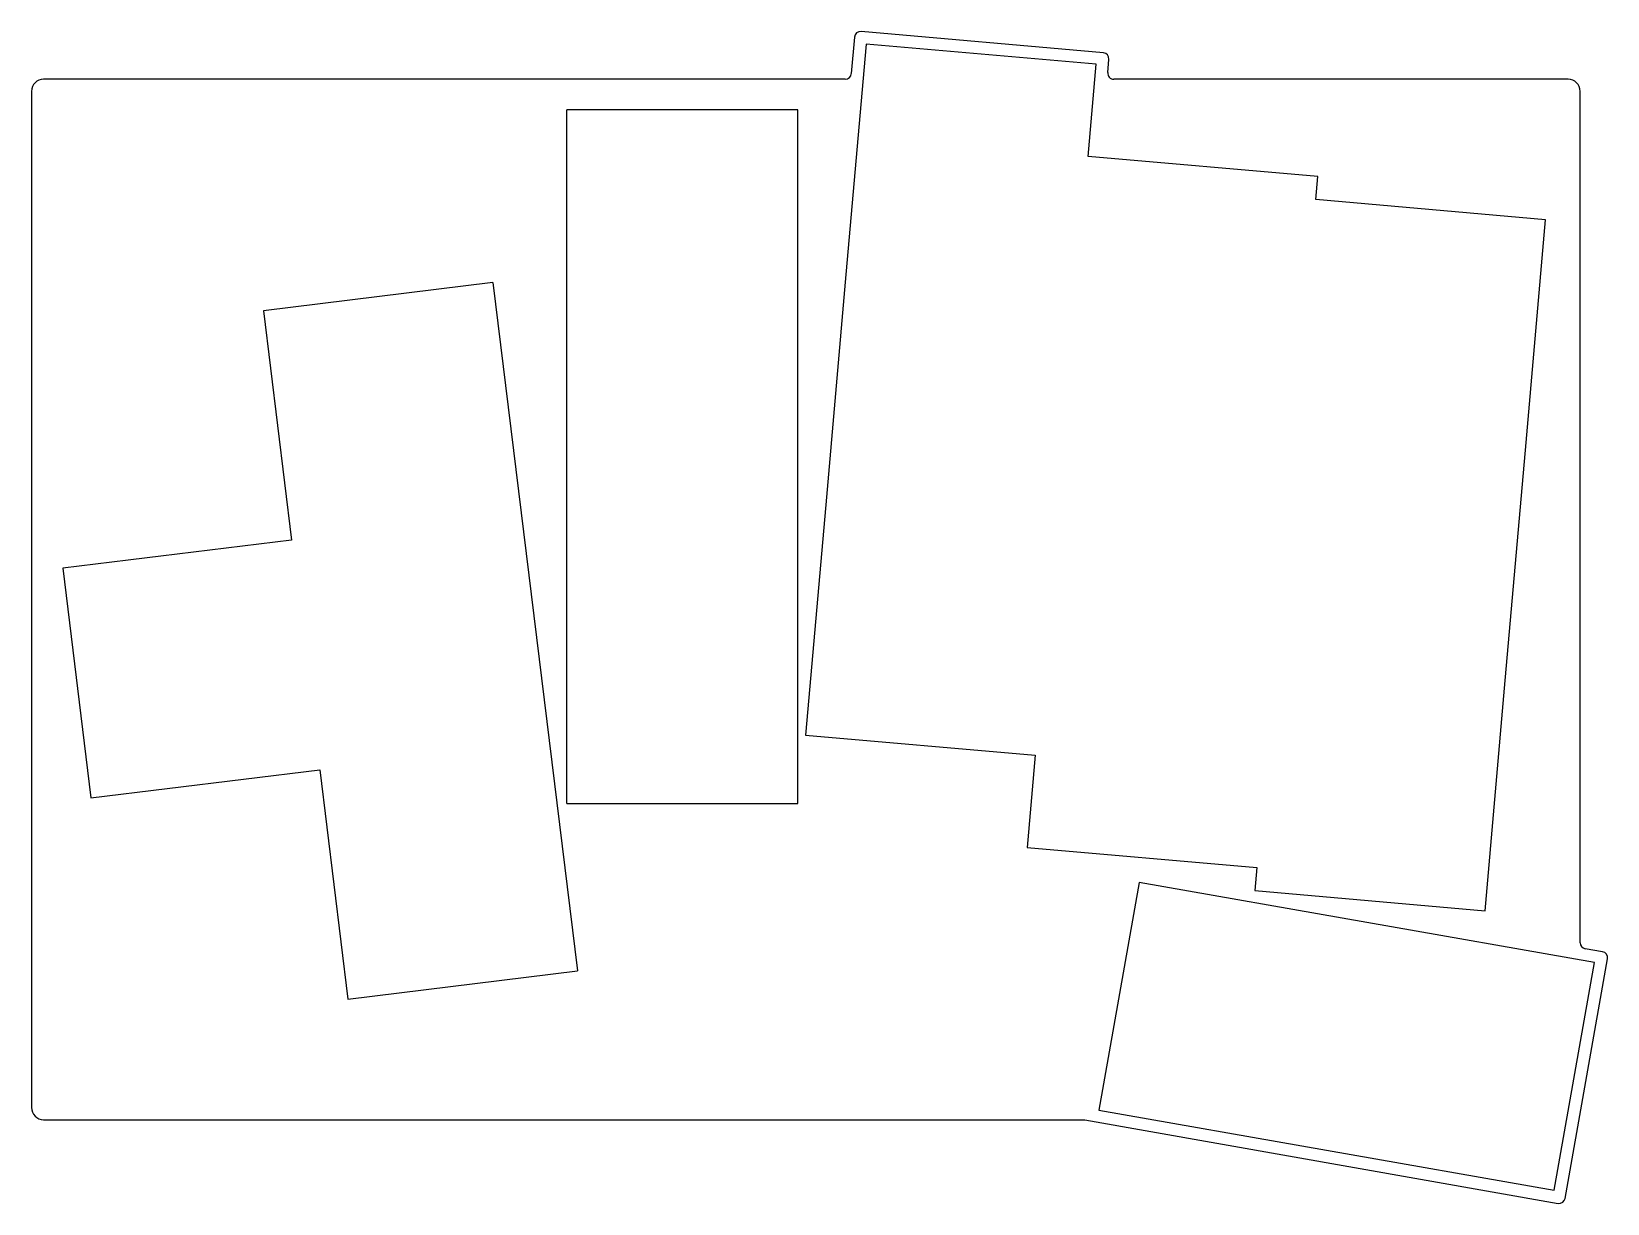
# Model space of a CAD drawing. Header units: millimetres. Extents: x 102 to 232, y -162 to -65.
import ezdxf

# ---------------------------------------------------------------- set-up
doc = ezdxf.new("R2010")
doc.units = ezdxf.units.MM

msp = doc.modelspace()

# ---------------------------------------------------------------- linework, layer by layer
for p, q in [((169.85, -65.72), (169.58, -68.74)), ((190.36, -67.02), (170.39, -65.27)), ((170.8, -66.31), (169.14, -85.29)), ((189.78, -67.97), (170.8, -66.31)), ((189.11, -75.56), (189.78, -67.97)), ((190.72, -68.65), (190.82, -67.56)), ((169.09, -69.2), (103.02, -69.2)), ((228.66, -69.2), (191.22, -69.2)), ((102.02, -70.2), (102.02, -153.92)), ((229.66, -140.34), (229.66, -70.2)), ((146.13, -128.87), (146.13, -71.72)), ((165.18, -71.72), (146.13, -71.72)), ((165.18, -128.87), (165.18, -71.72)), ((208.04, -77.22), (189.11, -75.56)), ((207.88, -79.12), (208.04, -77.22)), ((226.8, -80.77), (207.88, -79.12)), ((225.14, -99.75), (226.8, -80.77)), ((169.14, -85.29), (167.48, -104.27)), ((140.04, -85.95), (121.14, -88.27)), ((140.04, -85.95), (147.01, -142.67)), ((121.14, -88.27), (123.46, -107.18)), ((223.48, -118.73), (225.14, -99.75)), ((167.48, -104.27), (165.82, -123.24)), ((123.46, -107.18), (104.6, -109.49)), ((104.6, -109.49), (106.92, -128.4)), ((221.82, -137.7), (223.48, -118.73)), ((165.82, -123.24), (184.75, -124.9)), ((184.75, -124.9), (184.08, -132.49)), ((106.92, -128.4), (125.78, -126.09)), ((125.78, -126.09), (128.1, -144.99)), ((146.13, -128.87), (165.18, -128.87)), ((184.08, -132.49), (203.01, -134.15)), ((203.01, -134.15), (202.85, -136.04)), ((193.31, -135.37), (190, -154.13)), ((212.07, -138.68), (193.31, -135.37)), ((202.85, -136.04), (221.82, -137.7)), ((230.83, -141.98), (212.07, -138.68)), ((231.49, -141.09), (230.07, -140.84)), ((128.1, -144.99), (147.01, -142.67)), ((227.52, -160.74), (230.83, -141.98)), ((228.42, -161.41), (231.9, -141.67)), ((190, -154.13), (208.76, -157.44)), ((103.02, -154.92), (188.84, -154.92)), ((188.84, -154.92), (188.84, -154.94)), ((188.84, -154.94), (227.84, -161.82)), ((208.76, -157.44), (227.52, -160.74))]:
    msp.add_line(p, q)
for centre, radius, start, end in [((170.35, -65.77), 0.5, 85, 175), ((190.32, -67.52), 0.5, 355, 85), ((169.09, -68.7), 0.5, 270, 355), ((191.22, -68.7), 0.5, 175, 270), ((103.02, -70.2), 1, 90, 180), ((228.66, -70.2), 1, 0, 90), ((230.16, -140.34), 0.5, 180, 260), ((231.41, -141.58), 0.5, 350, 80), ((103.02, -153.92), 1, 180, 270), ((227.93, -161.32), 0.5, 260, 350)]:
    msp.add_arc(centre, radius, start, end)

doc.saveas('drawing.dxf')
